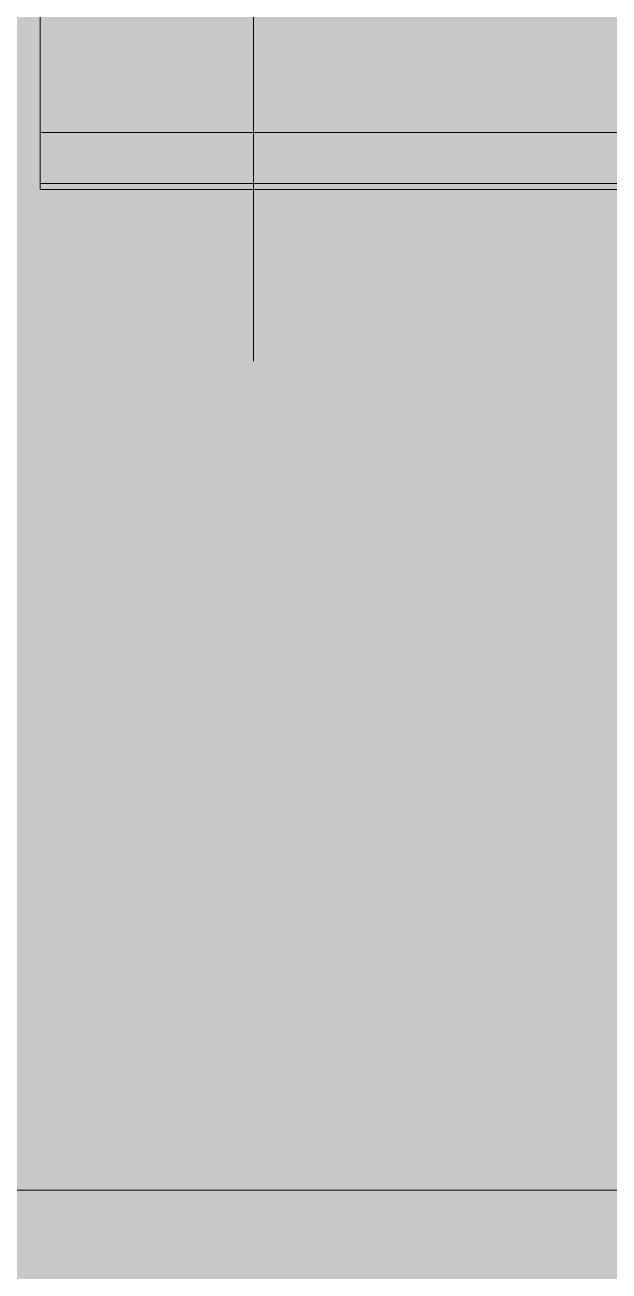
# Model space of a CAD drawing. Header units: metres. Extents: x -3 to 171, y -23 to 41.
# Drawn here: x 2.807 to 3.3, y -12.068 to -11.016 of the extents above; entities that cross this region are included whole.
import ezdxf

# ---------------------------------------------------------------- set-up
doc = ezdxf.new("R2010")
doc.units = ezdxf.units.M
doc.header["$MEASUREMENT"] = 0
doc.linetypes.add('Achse', pattern=[0.004, 0.002, -0.001, 0, -0.001])
for name, color, linetype in [('6._Dach PP STG1_1_000 Achsraster', 7, 'Continuous'), ('6._Dach PP STG1_1_330 Dachaufbau', 7, 'Continuous'), ('6._Dach PP STG1_1_611 Entwässerung', 7, 'Continuous')]:
    doc.layers.add(name, color=color, linetype=linetype)

msp = doc.modelspace()

# ---------------------------------------------------------------- hatches: boundary and pattern name
at = {"layer": '6._Dach PP STG1_1_330 Dachaufbau', "linetype": 'Continuous', "lineweight": 0, "true_color": 0x000000}
h = msp.add_hatch(color=18, dxfattribs=at)
h.paths.add_polyline_path([(6.26, -13.585), (3.315, -13.585), (3.315, -11.155), (6.26, -11.155), (6.26, -10.4), (0.0381, -10.4), (0.0553, -15.07), (1.0171, -15.07), (1.0171, -14.228), (2.7671, -14.228), (2.7671, -15.07), (3.4455, -15.07), (3.4455, -14.228), (5.1955, -14.228), (5.1955, -15.07), (6.26, -15.07)])
h.paths.add_polyline_path([(1.0631, -12.8025), (1.0631, -11.2013), (2.7631, -11.2013), (2.7631, -12.8025)], flags=0)

# ---------------------------------------------------------------- linework, layer by layer
at = {"layer": '6._Dach PP STG1_1_000 Achsraster', "color": 5, "linetype": 'Achse', "lineweight": 0, "ltscale": 1000}
for p, q in [((3, 3), (3, -22.5231)), ((-1.5, -12), (21, -12))]:
    msp.add_line(p, q, dxfattribs=at)
at = {"layer": '6._Dach PP STG1_1_611 Entwässerung', "color": 14, "linetype": 'Achse', "lineweight": 13, "ltscale": 1000, "true_color": 0xa80000}
msp.add_line((6.26, -11.155), (2.82, -11.155), dxfattribs=at)
at = {"layer": '6._Dach PP STG1_1_611 Entwässerung', "color": 171, "linetype": 'Continuous', "lineweight": 13, "ltscale": 1000, "true_color": 0x6c6cff, "flags": 128}
for points in [[(2.82, -11.1071), (2.82, -10.8964)], [(6.13, -11.1071), (2.82, -11.1071)], [(2.82, -11.15), (2.82, -11.1071)], [(2.82, -11.155), (2.82, -11.15)], [(6.13, -11.15), (2.82, -11.15)], [(6.13, -11.155), (2.82, -11.155)]]:
    msp.add_lwpolyline(points, dxfattribs=at)

doc.saveas('drawing.dxf')
